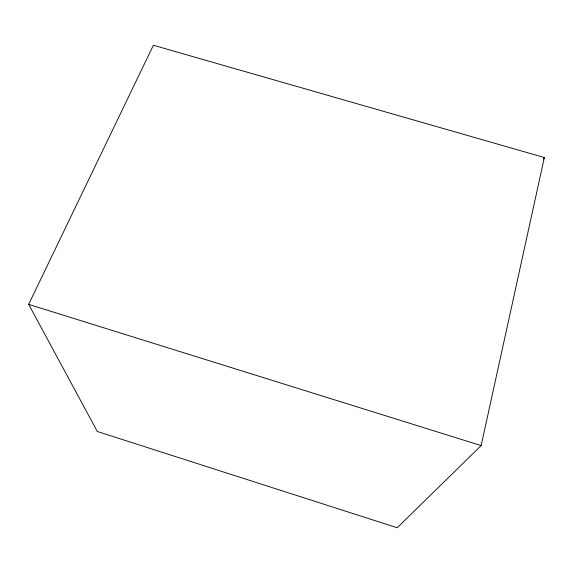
<?xml version="1.0" encoding="UTF-8"?>
<svg xmlns="http://www.w3.org/2000/svg" width="573" height="573" viewBox="0 0 573 573"><rect width="100%" height="100%" fill="white"/><g stroke="black" fill="none" stroke-linecap="round" stroke-linejoin="round"><path stroke-width="0.86" d="M481.148 445.586L544.35 157.525L153.385 45.253L28.65 304.363L97.317 431.49L397.204 527.747L481.148 445.586L28.65 304.363M543.455 159.058L544.35 157.525"/></g></svg>
